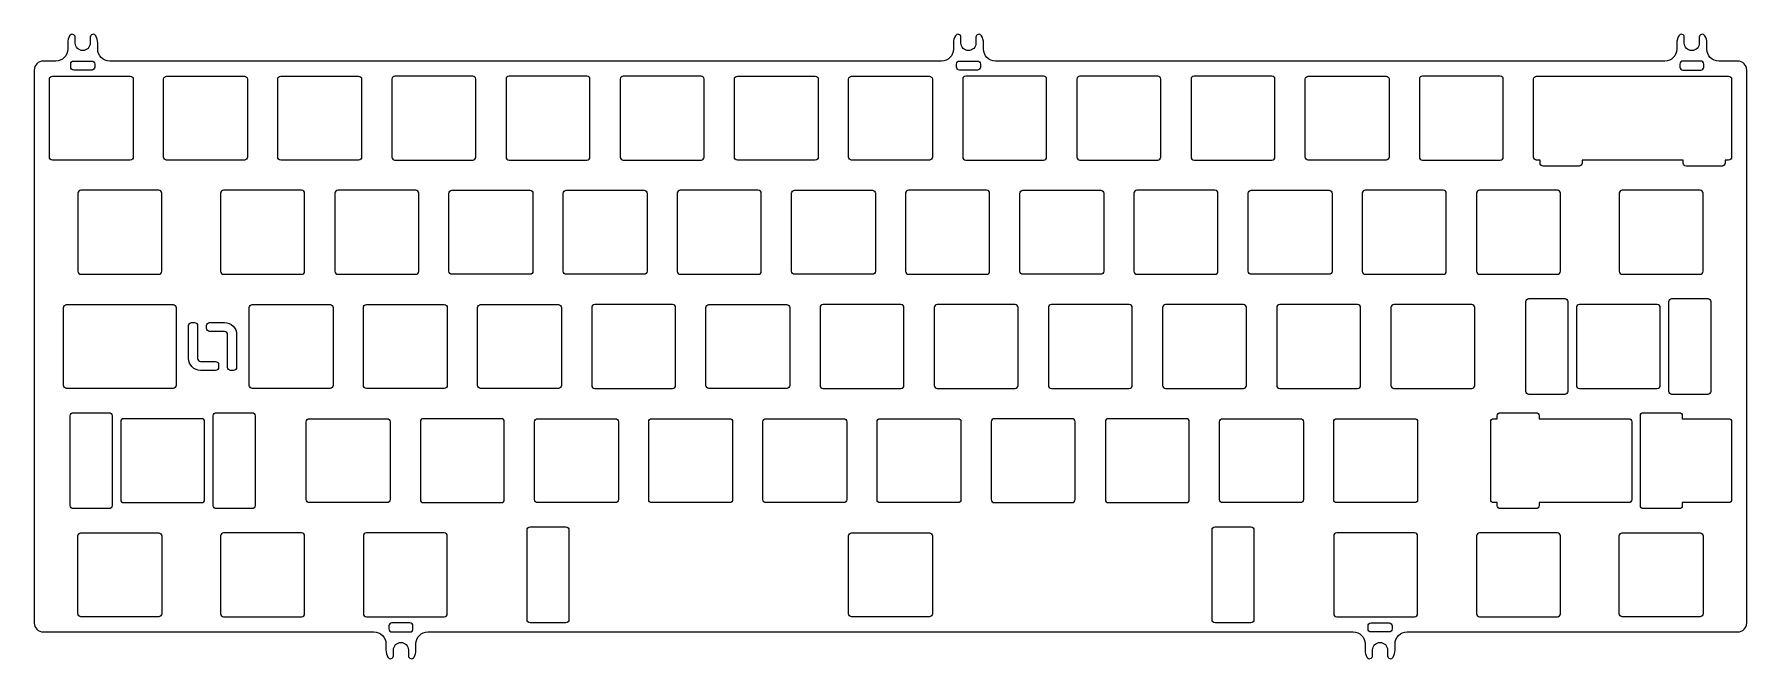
# Model space of a CAD drawing. Header units: millimetres. Extents: x -143 to 143, y -52 to 52.
import ezdxf

# ---------------------------------------------------------------- set-up
doc = ezdxf.new("R2010")
doc.units = ezdxf.units.MM
doc.layers.get('0').update_dxf_attribs({"linetype": 'CONTINUOUS'})

msp = doc.modelspace()

# ---------------------------------------------------------------- linework, layer by layer
for points in [[(136.21, 49.63), (136.21, 50.63, 0.127017), (135.9, 51.84, 0.774597), (134.96, 51.6), (134.96, 50.63, -1), (132.46, 50.63), (132.46, 51.6, 0.774597), (131.53, 51.84, 0.127017), (131.21, 50.63), (131.21, 49.63, -0.414214), (129.21, 47.63), (17.51, 47.63, -0.414214), (15.51, 49.63), (15.51, 50.63, 0.127017), (15.2, 51.84, 0.774597), (14.26, 51.6), (14.26, 50.63, -1), (11.76, 50.63), (11.76, 51.6, 0.774597), (10.83, 51.84, 0.127017), (10.51, 50.63), (10.51, 49.63, -0.414214), (8.51, 47.63), (-130.29, 47.63, -0.414214), (-132.29, 49.63), (-132.29, 50.63, 0.127017), (-132.6, 51.84, 0.774597), (-133.54, 51.6), (-133.54, 50.63, -1), (-136.04, 50.63), (-136.04, 51.6, 0.774597), (-136.97, 51.84, 0.127017), (-137.29, 50.63), (-137.29, 49.63, -0.414214), (-139.29, 47.63), (-141.37, 47.63, 0.414214), (-142.87, 46.13), (-142.87, -46.12, 0.414214), (-141.37, -47.62), (-86.19, -47.62, -0.414214), (-84.19, -49.62), (-84.19, -50.62, 0.127017), (-83.88, -51.83, 0.774597), (-82.94, -51.59), (-82.94, -50.62, -1), (-80.44, -50.62), (-80.44, -51.59, 0.774597), (-79.5, -51.83, 0.127017), (-79.19, -50.62), (-79.19, -49.62, -0.414214), (-77.19, -47.62), (77.19, -47.62, -0.414214), (79.19, -49.62), (79.19, -50.62, 0.127017), (79.5, -51.83, 0.774597), (80.44, -51.59), (80.44, -50.62, -1), (82.94, -50.62), (82.94, -51.59, 0.774597), (83.87, -51.83, 0.127017), (84.19, -50.62), (84.19, -49.62, -0.414214), (86.19, -47.62), (141.37, -47.62, 0.414214), (142.87, -46.12), (142.87, 46.13, 0.414213), (141.37, 47.63), (138.21, 47.63, -0.414214)], [(-136.29, 47.63), (-133.29, 47.63, -0.414214), (-132.79, 47.13), (-132.79, 46.63, -0.414214), (-133.29, 46.13), (-136.29, 46.13, -0.414214), (-136.79, 46.63), (-136.79, 47.13, -0.414214)], [(14.51, 46.13), (11.51, 46.13, -0.414214), (11.01, 46.63), (11.01, 47.13, -0.414214), (11.51, 47.63), (14.51, 47.63, -0.414214), (15.01, 47.13), (15.01, 46.63, -0.414214)], [(135.71, 47.13, 0.414214), (135.21, 47.63), (132.21, 47.63, 0.414214), (131.71, 47.13), (131.71, 46.63, 0.414214), (132.21, 46.13), (135.21, 46.13, 0.414214), (135.71, 46.63)], [(-140.35, 31.61), (-140.35, 44.61, -0.414214), (-139.85, 45.11), (-126.85, 45.11, -0.414214), (-126.35, 44.61), (-126.35, 31.61, -0.414214), (-126.85, 31.11), (-139.85, 31.11, -0.414214)], [(-120.8, 45.11), (-107.8, 45.11, -0.414214), (-107.3, 44.61), (-107.3, 31.61, -0.414214), (-107.8, 31.11), (-120.8, 31.11, -0.414214), (-121.3, 31.61), (-121.3, 44.61, -0.414214)], [(-102.25, 31.61), (-102.25, 44.61, -0.414214), (-101.75, 45.11), (-88.75, 45.11, -0.414214), (-88.25, 44.61), (-88.25, 31.61, -0.414214), (-88.75, 31.11), (-101.75, 31.11, -0.414214)], [(-69.7, 31.11, 0.414214), (-69.2, 31.61), (-69.2, 44.61, 0.414214), (-69.7, 45.11), (-82.7, 45.11, 0.414214), (-83.2, 44.61), (-83.2, 31.61, 0.414214), (-82.7, 31.11)], [(-50.65, 31.11, 0.414214), (-50.15, 31.61), (-50.15, 44.61, 0.414214), (-50.65, 45.11), (-63.65, 45.11, 0.414214), (-64.15, 44.61), (-64.15, 31.61, 0.414214), (-63.65, 31.11)], [(-44.6, 45.11, 0.414214), (-45.1, 44.61), (-45.1, 31.61, 0.414214), (-44.6, 31.11), (-31.6, 31.11, 0.414214), (-31.1, 31.61), (-31.1, 44.61, 0.414214), (-31.6, 45.11)], [(-26.05, 31.61), (-26.05, 44.61, -0.414214), (-25.55, 45.11), (-12.55, 45.11, -0.414214), (-12.05, 44.61), (-12.05, 31.61, -0.414214), (-12.55, 31.11), (-25.55, 31.11, -0.414214)], [(7, 44.61), (7, 31.61, -0.414214), (6.5, 31.11), (-6.5, 31.11, -0.414214), (-7, 31.61), (-7, 44.61, -0.414214), (-6.5, 45.11), (6.5, 45.11, -0.414214)], [(26.05, 44.61, 0.414214), (25.55, 45.11), (12.55, 45.11, 0.414214), (12.05, 44.61), (12.05, 31.61, 0.414214), (12.55, 31.11), (25.55, 31.11, 0.414214), (26.05, 31.61)], [(31.6, 45.11, 0.414214), (31.1, 44.61), (31.1, 31.61, 0.414214), (31.6, 31.11), (44.6, 31.11, 0.414214), (45.1, 31.61), (45.1, 44.61, 0.414214), (44.6, 45.11)], [(50.65, 45.11, 0.414214), (50.15, 44.61), (50.15, 31.61, 0.414214), (50.65, 31.11), (63.65, 31.11, 0.414214), (64.15, 31.61), (64.15, 44.61, 0.414214), (63.65, 45.11)], [(69.2, 31.61), (69.2, 44.61, -0.414214), (69.7, 45.11), (82.7, 45.11, -0.414214), (83.2, 44.61), (83.2, 31.61, -0.414214), (82.7, 31.11), (69.7, 31.11, -0.414214)], [(88.25, 31.61, 0.414214), (88.75, 31.11), (101.75, 31.11, 0.414214), (102.25, 31.61), (102.25, 44.61, 0.414214), (101.75, 45.11), (88.75, 45.11, 0.414214), (88.25, 44.61)], [(107.8, 45.11), (139.85, 45.11, -0.414214), (140.35, 44.61), (140.35, 31.61, -0.414214), (139.85, 31.11), (139.26, 31.11), (139.26, 30.61, -0.414214), (138.76, 30.11), (132.76, 30.11, -0.414214), (132.26, 30.61), (132.26, 31.11), (115.39, 31.11), (115.39, 30.61, -0.414214), (114.89, 30.11), (108.89, 30.11, -0.414214), (108.39, 30.61), (108.39, 31.11), (107.8, 31.11, -0.414214), (107.3, 31.61), (107.3, 44.61, -0.414214)], [(-121.59, 25.56, 0.414214), (-122.09, 26.06), (-135.09, 26.06, 0.414214), (-135.59, 25.56), (-135.59, 12.56, 0.414214), (-135.09, 12.06), (-122.09, 12.06, 0.414214), (-121.59, 12.56)], [(-98.27, 12.06, 0.414214), (-97.77, 12.56), (-97.77, 25.56, 0.414214), (-98.27, 26.06), (-111.27, 26.06, 0.414214), (-111.77, 25.56), (-111.77, 12.56, 0.414214), (-111.27, 12.06)], [(-92.22, 26.06, 0.414214), (-92.72, 25.56), (-92.72, 12.56, 0.414214), (-92.22, 12.06), (-79.22, 12.06, 0.414214), (-78.72, 12.56), (-78.72, 25.56, 0.414214), (-79.22, 26.06)], [(-59.67, 25.56), (-59.67, 12.56, -0.414214), (-60.17, 12.06), (-73.17, 12.06, -0.414214), (-73.67, 12.56), (-73.67, 25.56, -0.414214), (-73.17, 26.06), (-60.17, 26.06, -0.414214)], [(-54.12, 26.06), (-41.12, 26.06, -0.414214), (-40.62, 25.56), (-40.62, 12.56, -0.414214), (-41.12, 12.06), (-54.12, 12.06, -0.414214), (-54.62, 12.56), (-54.62, 25.56, -0.414214)], [(-22.07, 12.06, 0.414214), (-21.57, 12.56), (-21.57, 25.56, 0.414214), (-22.07, 26.06), (-35.07, 26.06, 0.414214), (-35.57, 25.56), (-35.57, 12.56, 0.414214), (-35.07, 12.06)], [(-2.52, 25.56), (-2.52, 12.56, -0.414214), (-3.02, 12.06), (-16.02, 12.06, -0.414214), (-16.52, 12.56), (-16.52, 25.56, -0.414214), (-16.02, 26.06), (-3.02, 26.06, -0.414214)], [(2.53, 12.56, 0.414214), (3.03, 12.06), (16.03, 12.06, 0.414214), (16.53, 12.56), (16.53, 25.56, 0.414214), (16.03, 26.06), (3.03, 26.06, 0.414214), (2.53, 25.56)], [(35.58, 25.56), (35.58, 12.56, -0.414214), (35.08, 12.06), (22.08, 12.06, -0.414214), (21.58, 12.56), (21.58, 25.56, -0.414214), (22.08, 26.06), (35.08, 26.06, -0.414214)], [(54.63, 25.56, 0.414214), (54.13, 26.06), (41.13, 26.06, 0.414214), (40.63, 25.56), (40.63, 12.56, 0.414214), (41.13, 12.06), (54.13, 12.06, 0.414214), (54.63, 12.56)], [(73.18, 12.06), (60.18, 12.06, -0.414214), (59.68, 12.56), (59.68, 25.56, -0.414214), (60.18, 26.06), (73.18, 26.06, -0.414214), (73.68, 25.56), (73.68, 12.56, -0.414214)], [(78.73, 12.56, 0.414214), (79.23, 12.06), (92.23, 12.06, 0.414214), (92.73, 12.56), (92.73, 25.56, 0.414214), (92.23, 26.06), (79.23, 26.06, 0.414214), (78.73, 25.56)], [(98.28, 26.06, 0.414214), (97.78, 25.56), (97.78, 12.56, 0.414214), (98.28, 12.06), (111.28, 12.06, 0.414214), (111.78, 12.56), (111.78, 25.56, 0.414214), (111.28, 26.06)], [(121.59, 12.56, 0.414214), (122.09, 12.06), (135.09, 12.06, 0.414214), (135.59, 12.56), (135.59, 25.56, 0.414214), (135.09, 26.06), (122.09, 26.06, 0.414214), (121.59, 25.56)], [(-137.97, -6.49), (-137.97, 6.51, -0.414214), (-137.47, 7.01), (-119.71, 7.01, -0.414214), (-119.21, 6.51), (-119.21, -6.49, -0.414214), (-119.71, -6.99), (-137.47, -6.99, -0.414214)], [(-93.01, 6.51), (-93.01, -6.49, -0.414214), (-93.51, -6.99), (-106.51, -6.99, -0.414214), (-107.01, -6.49), (-107.01, 6.51, -0.414214), (-106.51, 7.01), (-93.51, 7.01, -0.414214)], [(-73.96, 6.51), (-73.96, -6.49, -0.414214), (-74.46, -6.99), (-87.46, -6.99, -0.414214), (-87.96, -6.49), (-87.96, 6.51, -0.414214), (-87.46, 7.01), (-74.46, 7.01, -0.414214)], [(-68.91, -6.49), (-68.91, 6.51, -0.414214), (-68.41, 7.01), (-55.41, 7.01, -0.414214), (-54.91, 6.51), (-54.91, -6.49, -0.414214), (-55.41, -6.99), (-68.41, -6.99, -0.414214)], [(-49.36, 7.01, 0.414214), (-49.86, 6.51), (-49.86, -6.49, 0.414214), (-49.36, -6.99), (-36.36, -6.99, 0.414214), (-35.86, -6.49), (-35.86, 6.51, 0.414214), (-36.36, 7.01)], [(-17.31, -6.99), (-30.31, -6.99, -0.414214), (-30.81, -6.49), (-30.81, 6.51, -0.414214), (-30.31, 7.01), (-17.31, 7.01, -0.414214), (-16.81, 6.51), (-16.81, -6.49, -0.414214)], [(1.74, -6.99, 0.414214), (2.24, -6.49), (2.24, 6.51, 0.414214), (1.74, 7.01), (-11.26, 7.01, 0.414214), (-11.76, 6.51), (-11.76, -6.49, 0.414214), (-11.26, -6.99)], [(21.29, 6.51, 0.414214), (20.79, 7.01), (7.79, 7.01, 0.414214), (7.29, 6.51), (7.29, -6.49, 0.414214), (7.79, -6.99), (20.79, -6.99, 0.414214), (21.29, -6.49)], [(26.84, 7.01, 0.414214), (26.34, 6.51), (26.34, -6.49, 0.414214), (26.84, -6.99), (39.84, -6.99, 0.414214), (40.34, -6.49), (40.34, 6.51, 0.414214), (39.84, 7.01)], [(59.39, 6.51, 0.414214), (58.89, 7.01), (45.89, 7.01, 0.414214), (45.39, 6.51), (45.39, -6.49, 0.414214), (45.89, -6.99), (58.89, -6.99, 0.414214), (59.39, -6.49)], [(64.44, -6.49, 0.414214), (64.94, -6.99), (77.94, -6.99, 0.414214), (78.44, -6.49), (78.44, 6.51, 0.414214), (77.94, 7.01), (64.94, 7.01, 0.414214), (64.44, 6.51)], [(97.49, 6.51, 0.414214), (96.99, 7.01), (83.99, 7.01, 0.414214), (83.49, 6.51), (83.49, -6.49, 0.414214), (83.99, -6.99), (96.99, -6.99, 0.414214), (97.49, -6.49)], [(106.01, -7.49), (106.01, 7.51, -0.414214), (106.51, 8.01), (112.51, 8.01, -0.414214), (113.01, 7.51), (113.01, -7.49, -0.414214), (112.51, -7.99), (106.51, -7.99, -0.414214)], [(114.44, -6.49, 0.414214), (114.94, -6.99), (127.94, -6.99, 0.414214), (128.44, -6.49), (128.44, 6.51, 0.414214), (127.94, 7.01), (114.94, 7.01, 0.414214), (114.44, 6.51)], [(129.88, -7.49), (129.88, 7.51, -0.414214), (130.38, 8.01), (136.38, 8.01, -0.414214), (136.88, 7.51), (136.88, -7.49, -0.414214), (136.38, -7.99), (130.38, -7.99, -0.414214)], [(-112.61, -3.99), (-115.11, -3.99, -0.414214), (-117.11, -1.99), (-117.11, 3.51, -0.414214), (-116.61, 4.01), (-116.11, 4.01, -0.414214), (-115.61, 3.51), (-115.61, -1.99, 0.414214), (-115.11, -2.49), (-112.61, -2.49, -0.414214), (-112.11, -2.99), (-112.11, -3.49, -0.414214)], [(-109.11, 2.01), (-109.11, -3.49, -0.414214), (-109.61, -3.99), (-110.11, -3.99, -0.414214), (-110.61, -3.49), (-110.61, 2.01, 0.414214), (-111.11, 2.51), (-113.61, 2.51, -0.414214), (-114.11, 3.01), (-114.11, 3.51, -0.414214), (-113.61, 4.01), (-111.11, 4.01, -0.414214)], [(-136.88, -26.54), (-136.88, -11.54, -0.414214), (-136.38, -11.04), (-130.38, -11.04, -0.414214), (-129.88, -11.54), (-129.88, -26.54, -0.414214), (-130.38, -27.04), (-136.38, -27.04, -0.414214)], [(-113.01, -26.54), (-113.01, -11.54, -0.414214), (-112.51, -11.04), (-106.51, -11.04, -0.414214), (-106.01, -11.54), (-106.01, -26.54, -0.414214), (-106.51, -27.04), (-112.51, -27.04, -0.414214)], [(108.24, -11.54), (108.24, -12.04), (123.18, -12.04, -0.414214), (123.68, -12.54), (123.68, -25.54, -0.414214), (123.18, -26.04), (108.24, -26.04), (108.24, -26.54, -0.414214), (107.74, -27.04), (101.74, -27.04, -0.414214), (101.24, -26.54), (101.24, -26.04), (100.66, -26.04, -0.414214), (100.16, -25.54), (100.16, -12.54, -0.414214), (100.66, -12.04), (101.24, -12.04), (101.24, -11.54, -0.414214), (101.74, -11.04), (107.74, -11.04, -0.414214)], [(125.12, -26.54), (125.12, -11.54, -0.414214), (125.62, -11.04), (131.62, -11.04, -0.414214), (132.12, -11.54), (132.12, -12.04), (139.85, -12.04, -0.414214), (140.35, -12.54), (140.35, -25.54, -0.414214), (139.85, -26.04), (132.12, -26.04), (132.12, -26.54, -0.414214), (131.62, -27.04), (125.62, -27.04, -0.414214)], [(-114.44, -12.54, 0.414214), (-114.94, -12.04), (-127.94, -12.04, 0.414214), (-128.44, -12.54), (-128.44, -25.54, 0.414214), (-127.94, -26.04), (-114.94, -26.04, 0.414214), (-114.44, -25.54)], [(-83.99, -26.04), (-96.99, -26.04, -0.414214), (-97.49, -25.54), (-97.49, -12.54, -0.414214), (-96.99, -12.04), (-83.99, -12.04, -0.414214), (-83.49, -12.54), (-83.49, -25.54, -0.414214)], [(-77.94, -12.04, 0.414214), (-78.44, -12.54), (-78.44, -25.54, 0.414214), (-77.94, -26.04), (-64.94, -26.04, 0.414214), (-64.44, -25.54), (-64.44, -12.54, 0.414214), (-64.94, -12.04)], [(-45.39, -12.54), (-45.39, -25.54, -0.414214), (-45.89, -26.04), (-58.89, -26.04, -0.414214), (-59.39, -25.54), (-59.39, -12.54, -0.414214), (-58.89, -12.04), (-45.89, -12.04, -0.414214)], [(-26.84, -26.04), (-39.84, -26.04, -0.414214), (-40.34, -25.54), (-40.34, -12.54, -0.414214), (-39.84, -12.04), (-26.84, -12.04, -0.414214), (-26.34, -12.54), (-26.34, -25.54, -0.414214)], [(-20.79, -12.04), (-7.79, -12.04, -0.414214), (-7.29, -12.54), (-7.29, -25.54, -0.414214), (-7.79, -26.04), (-20.79, -26.04, -0.414214), (-21.29, -25.54), (-21.29, -12.54, -0.414214)], [(11.76, -12.54), (11.76, -25.54, -0.414214), (11.26, -26.04), (-1.74, -26.04, -0.414214), (-2.24, -25.54), (-2.24, -12.54, -0.414214), (-1.74, -12.04), (11.26, -12.04, -0.414214)], [(16.81, -25.54, 0.414214), (17.31, -26.04), (30.31, -26.04, 0.414214), (30.81, -25.54), (30.81, -12.54, 0.414214), (30.31, -12.04), (17.31, -12.04, 0.414214), (16.81, -12.54)], [(36.36, -12.04, 0.414214), (35.86, -12.54), (35.86, -25.54, 0.414214), (36.36, -26.04), (49.36, -26.04, 0.414214), (49.86, -25.54), (49.86, -12.54, 0.414214), (49.36, -12.04)], [(54.91, -25.54), (54.91, -12.54, -0.414214), (55.41, -12.04), (68.41, -12.04, -0.414214), (68.91, -12.54), (68.91, -25.54, -0.414214), (68.41, -26.04), (55.41, -26.04, -0.414214)], [(87.96, -12.54), (87.96, -25.54, -0.414214), (87.46, -26.04), (74.46, -26.04, -0.414214), (73.96, -25.54), (73.96, -12.54, -0.414214), (74.46, -12.04), (87.46, -12.04, -0.414214)], [(-122.09, -45.09), (-135.09, -45.09, -0.414214), (-135.59, -44.59), (-135.59, -31.59, -0.414214), (-135.09, -31.09), (-122.09, -31.09, -0.414214), (-121.59, -31.59), (-121.59, -44.59, -0.414214)], [(-111.27, -31.09, 0.414214), (-111.77, -31.59), (-111.77, -44.59, 0.414214), (-111.27, -45.09), (-98.27, -45.09, 0.414214), (-97.77, -44.59), (-97.77, -31.59, 0.414214), (-98.27, -31.09)], [(-74.46, -45.09, 0.414214), (-73.96, -44.59), (-73.96, -31.59, 0.414214), (-74.46, -31.09), (-87.46, -31.09, 0.414214), (-87.96, -31.59), (-87.96, -44.59, 0.414214), (-87.46, -45.09)], [(-53.65, -30.59), (-53.65, -45.59, -0.414214), (-54.15, -46.09), (-60.15, -46.09, -0.414214), (-60.65, -45.59), (-60.65, -30.59, -0.414214), (-60.15, -30.09), (-54.15, -30.09, -0.414214)], [(7, -31.59), (7, -44.59, -0.414214), (6.5, -45.09), (-6.5, -45.09, -0.414214), (-7, -44.59), (-7, -31.59, -0.414214), (-6.5, -31.09), (6.5, -31.09, -0.414214)], [(60.65, -30.59), (60.65, -45.59, -0.414214), (60.15, -46.09), (54.15, -46.09, -0.414214), (53.65, -45.59), (53.65, -30.59, -0.414214), (54.15, -30.09), (60.15, -30.09, -0.414214)], [(87.96, -31.59, 0.414214), (87.46, -31.09), (74.46, -31.09, 0.414214), (73.96, -31.59), (73.96, -44.59, 0.414214), (74.46, -45.09), (87.46, -45.09, 0.414214), (87.96, -44.59)], [(111.28, -45.09, 0.414214), (111.78, -44.59), (111.78, -31.59, 0.414214), (111.28, -31.09), (98.28, -31.09, 0.414214), (97.78, -31.59), (97.78, -44.59, 0.414214), (98.28, -45.09)], [(135.59, -31.59), (135.59, -44.59, -0.414214), (135.09, -45.09), (122.09, -45.09, -0.414214), (121.59, -44.59), (121.59, -31.59, -0.414214), (122.09, -31.09), (135.09, -31.09, -0.414214)], [(-79.69, -46.62, 0.414214), (-80.19, -46.12), (-83.19, -46.12, 0.414214), (-83.69, -46.62), (-83.69, -47.12, 0.414214), (-83.19, -47.62), (-80.19, -47.62, 0.414214), (-79.69, -47.12)], [(83.19, -47.62), (80.19, -47.62, -0.414214), (79.69, -47.12), (79.69, -46.62, -0.414214), (80.19, -46.12), (83.19, -46.12, -0.414214), (83.69, -46.62), (83.69, -47.12, -0.414214)]]:
    msp.add_lwpolyline(points, format="xyb", close=True)

doc.saveas('drawing.dxf')
